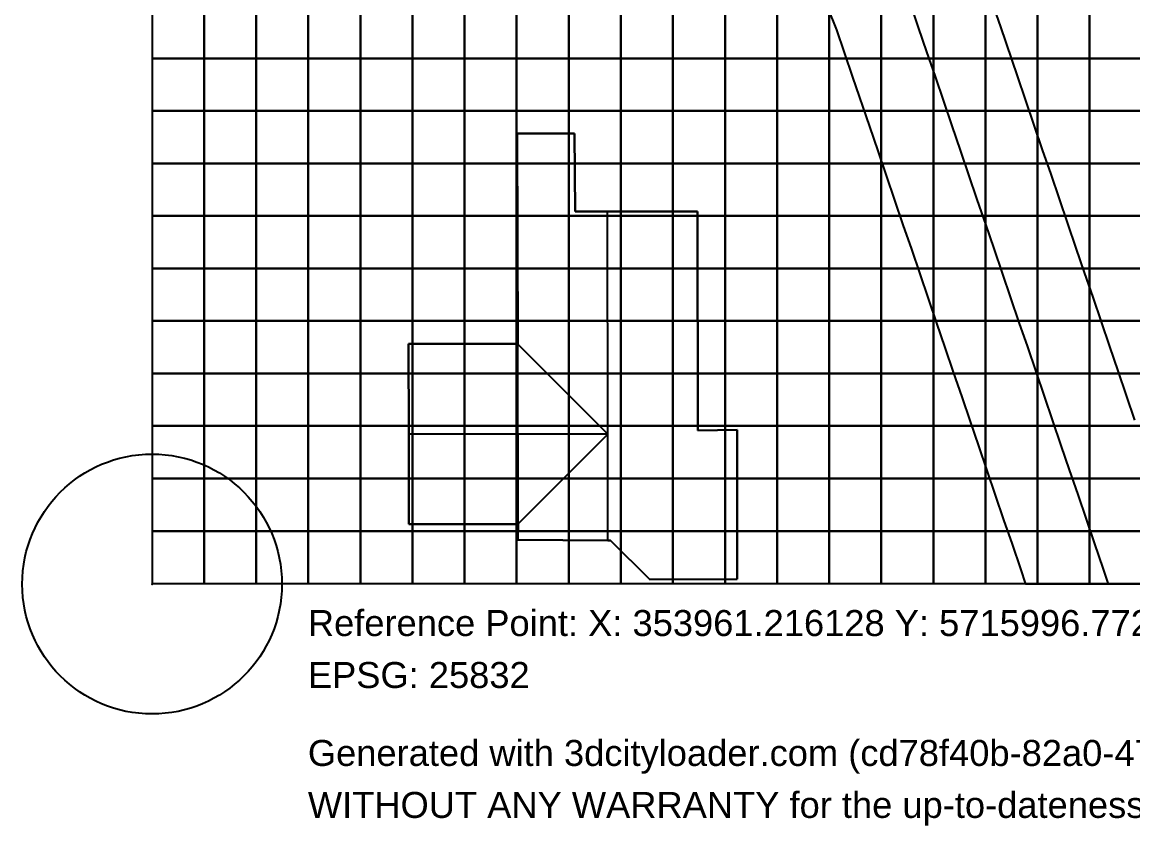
# Model space of a CAD drawing. Header units: metres. Extents: x -5 to 122, y -9 to 115.
# Drawn here: x -5 to 37.77, y -9.3 to 21.62 of the extents above; entities that cross this region are included whole.
import ezdxf

# ---------------------------------------------------------------- set-up
doc = ezdxf.new("R2010")
doc.units = ezdxf.units.M
for name, color, linetype in [('buildings', 7, 'Continuous'), ('osm_streets', 7, 'Continuous'), ('osm_streets_centerlines', 7, 'Continuous'), ('terrain', 7, 'Continuous')]:
    doc.layers.add(name, color=color, linetype=linetype)
doc.styles.get("Standard").update_dxf_attribs({"font": 'arial.ttf'})

msp = doc.modelspace()

# ---------------------------------------------------------------- linework, layer by layer
msp.add_circle((0, 0), 5)
msp.add_point((0, 0))
at = {"layer": 'buildings'}
for points, invisible_edges in [([(14.081, 9.238, 1.705), (14.065, 17.343, 1.705), (16.266, 17.337, 1.705), (14.081, 9.238, 1.705)], 4), ([(14.065, 17.343, 1.705), (14.081, 9.238, 1.705), (14.081, 9.238, 4.594), (14.065, 17.343, 1.705)], 6), ([(14.081, 9.238, 4.594), (14.065, 17.343, 4.592), (14.065, 17.343, 1.705), (14.081, 9.238, 4.594)], 4), ([(16.266, 17.337, 1.705), (14.065, 17.343, 1.705), (14.065, 17.343, 4.592), (16.266, 17.337, 1.705)], 6), ([(14.065, 17.343, 4.592), (16.266, 17.337, 5.586), (16.266, 17.337, 1.705), (14.065, 17.343, 4.592)], 4), ([(16.297, 14.331, 5.598), (16.266, 17.337, 5.586), (14.065, 17.343, 4.592), (16.297, 14.331, 5.598)], 6), ([(16.297, 14.331, 5.598), (14.065, 17.343, 4.592), (14.081, 9.238, 4.594), (16.297, 14.331, 5.598)], 5), ([(14.081, 9.238, 1.705), (16.266, 17.337, 1.705), (16.297, 14.331, 1.705), (14.081, 9.238, 1.705)], 5), ([(16.297, 14.331, 1.705), (16.266, 17.337, 1.705), (16.266, 17.337, 5.586), (16.297, 14.331, 1.705)], 6), ([(16.266, 17.337, 5.586), (16.297, 14.331, 5.598), (16.297, 14.331, 1.705), (16.266, 17.337, 5.586)], 4), ([(14.081, 9.238, 1.705), (16.297, 14.331, 1.705), (21.021, 5.908, 1.705), (14.081, 9.238, 1.705)], 7), ([(14.081, 9.238, 4.594), (17.551, 5.772, 6.159), (16.297, 14.331, 5.598), (14.081, 9.238, 4.594)], 7), ([(16.297, 14.331, 1.705), (17.539, 14.332, 1.705), (21.021, 5.908, 1.705), (16.297, 14.331, 1.705)], 6), ([(17.539, 14.332, 1.705), (16.297, 14.331, 1.705), (16.297, 14.331, 5.598), (17.539, 14.332, 1.705)], 6), ([(16.297, 14.331, 5.598), (17.539, 14.332, 6.159), (17.539, 14.332, 1.705), (16.297, 14.331, 5.598)], 4), ([(17.551, 5.772, 6.159), (17.539, 14.332, 6.159), (16.297, 14.331, 5.598), (17.551, 5.772, 6.159)], 4), ([(17.539, 14.332, 1.705), (21.009, 14.336, 1.705), (21.021, 5.908, 1.705), (17.539, 14.332, 1.705)], 4), ([(21.009, 14.336, 4.592), (17.539, 14.332, 6.159), (17.557, 1.677, 6.159), (21.009, 14.336, 4.592)], 6), ([(21.009, 14.336, 1.705), (17.539, 14.332, 1.705), (17.539, 14.332, 6.159), (21.009, 14.336, 1.705)], 6), ([(17.539, 14.332, 6.159), (21.009, 14.336, 4.592), (21.009, 14.336, 1.705), (17.539, 14.332, 6.159)], 4), ([(21.021, 5.908, 4.592), (21.009, 14.336, 4.592), (17.557, 1.677, 6.159), (21.021, 5.908, 4.592)], 6), ([(21.021, 5.908, 1.705), (21.009, 14.336, 1.705), (21.009, 14.336, 4.592), (21.021, 5.908, 1.705)], 6), ([(21.009, 14.336, 4.592), (21.021, 5.908, 4.592), (21.021, 5.908, 1.705), (21.009, 14.336, 4.592)], 4), ([(14.076, 9.238, 1.705), (9.881, 9.242, 1.705), (9.881, 9.242, 4.592), (14.076, 9.238, 1.705)], 6), ([(9.881, 9.242, 4.592), (14.076, 9.238, 4.592), (14.076, 9.238, 1.705), (9.881, 9.242, 4.592)], 4), ([(9.881, 9.242, 4.592), (9.887, 5.772, 6.159), (17.551, 5.772, 6.159), (9.881, 9.242, 4.592)], 6), ([(17.551, 5.772, 6.159), (14.076, 9.238, 4.592), (9.881, 9.242, 4.592), (17.551, 5.772, 6.159)], 4), ([(9.881, 9.242, 1.705), (9.887, 5.772, 1.705), (9.887, 5.772, 6.159), (9.881, 9.242, 1.705)], 6), ([(9.887, 5.772, 6.159), (9.881, 9.242, 4.592), (9.881, 9.242, 1.705), (9.887, 5.772, 6.159)], 4), ([(9.887, 5.772, 1.705), (9.881, 9.242, 1.705), (14.076, 9.238, 1.705), (9.887, 5.772, 1.705)], 4), ([(14.076, 9.238, 1.705), (14.085, 2.306, 1.705), (9.887, 5.772, 1.705), (14.076, 9.238, 1.705)], 6), ([(14.104, 2.306, 1.705), (14.085, 2.306, 1.705), (14.076, 9.238, 1.705), (14.104, 2.306, 1.705)], 4), ([(14.104, 2.306, 1.705), (14.076, 9.238, 1.705), (14.081, 9.238, 1.705), (14.104, 2.306, 1.705)], 5), ([(14.081, 9.238, 1.705), (14.076, 9.238, 1.705), (14.076, 9.238, 4.592), (14.081, 9.238, 1.705)], 6), ([(14.076, 9.238, 4.592), (14.081, 9.238, 4.594), (14.081, 9.238, 1.705), (14.076, 9.238, 4.592)], 4), ([(14.081, 9.238, 4.594), (14.076, 9.238, 4.592), (17.551, 5.772, 6.159), (14.081, 9.238, 4.594)], 4), ([(14.076, 9.238, 1.705), (14.085, 2.306, 1.705), (14.085, 2.306, 4.592), (14.076, 9.238, 1.705)], 6), ([(14.085, 2.306, 4.592), (14.076, 9.238, 4.592), (14.076, 9.238, 1.705), (14.085, 2.306, 4.592)], 4), ([(14.085, 2.306, 1.705), (14.076, 9.238, 1.705), (14.076, 9.238, 4.592), (14.085, 2.306, 1.705)], 6), ([(14.076, 9.238, 4.592), (14.085, 2.306, 4.592), (14.085, 2.306, 1.705), (14.076, 9.238, 4.592)], 4), ([(17.655, 1.676, 1.705), (14.104, 2.306, 1.705), (14.081, 9.238, 1.705), (17.655, 1.676, 1.705)], 7), ([(21.021, 5.908, 1.705), (17.655, 1.676, 1.705), (14.081, 9.238, 1.705), (21.021, 5.908, 1.705)], 7), ([(9.887, 5.772, 1.705), (9.892, 2.302, 1.705), (9.892, 2.302, 4.592), (9.887, 5.772, 1.705)], 6), ([(9.892, 2.302, 4.592), (9.887, 5.772, 6.159), (9.887, 5.772, 1.705), (9.892, 2.302, 4.592)], 4), ([(17.551, 5.772, 6.159), (9.887, 5.772, 6.159), (9.892, 2.302, 4.592), (17.551, 5.772, 6.159)], 6), ([(14.085, 2.306, 1.705), (9.892, 2.302, 1.705), (9.887, 5.772, 1.705), (14.085, 2.306, 1.705)], 6), ([(9.892, 2.302, 4.592), (14.085, 2.306, 4.592), (17.551, 5.772, 6.159), (9.892, 2.302, 4.592)], 4), ([(17.551, 5.772, 6.159), (14.085, 2.306, 4.592), (14.104, 2.306, 4.6), (17.551, 5.772, 6.159)], 5), ([(17.557, 1.677, 6.159), (17.551, 5.772, 6.159), (14.104, 2.306, 4.6), (17.557, 1.677, 6.159)], 6), ([(21.021, 5.908, 4.592), (17.557, 1.677, 6.159), (17.655, 1.676, 6.115), (21.021, 5.908, 4.592)], 5), ([(21.021, 5.908, 1.705), (22.534, 0.191, 1.705), (17.655, 1.676, 1.705), (21.021, 5.908, 1.705)], 7), ([(17.655, 1.676, 6.115), (22.534, 0.191, 3.912), (21.021, 5.908, 4.592), (17.655, 1.676, 6.115)], 7), ([(21.021, 5.908, 1.705), (22.528, 5.94, 1.705), (22.534, 0.191, 1.705), (21.021, 5.908, 1.705)], 4), ([(22.534, 0.191, 3.912), (22.528, 5.94, 3.911), (21.021, 5.908, 4.592), (22.534, 0.191, 3.912)], 4), ([(22.528, 5.94, 1.705), (21.021, 5.908, 1.705), (21.021, 5.908, 4.592), (22.528, 5.94, 1.705)], 6), ([(21.021, 5.908, 4.592), (22.528, 5.94, 3.911), (22.528, 5.94, 1.705), (21.021, 5.908, 4.592)], 4), ([(22.534, 0.191, 1.705), (22.528, 5.94, 1.705), (22.528, 5.94, 3.911), (22.534, 0.191, 1.705)], 6), ([(22.528, 5.94, 3.911), (22.534, 0.191, 3.912), (22.534, 0.191, 1.705), (22.528, 5.94, 3.911)], 4), ([(9.892, 2.302, 1.705), (14.085, 2.306, 1.705), (14.085, 2.306, 4.592), (9.892, 2.302, 1.705)], 6), ([(14.085, 2.306, 4.592), (9.892, 2.302, 4.592), (9.892, 2.302, 1.705), (14.085, 2.306, 4.592)], 4), ([(14.085, 2.306, 1.705), (14.104, 2.306, 1.705), (14.104, 2.306, 4.6), (14.085, 2.306, 1.705)], 6), ([(14.104, 2.306, 4.6), (14.085, 2.306, 4.592), (14.085, 2.306, 1.705), (14.104, 2.306, 4.6)], 4), ([(17.557, 1.677, 1.705), (14.086, 1.696, 1.705), (14.104, 2.306, 1.705), (17.557, 1.677, 1.705)], 4), ([(14.104, 2.306, 4.6), (14.086, 1.696, 4.592), (17.557, 1.677, 6.159), (14.104, 2.306, 4.6)], 4), ([(14.104, 2.306, 1.705), (14.086, 1.696, 1.705), (14.086, 1.696, 4.592), (14.104, 2.306, 1.705)], 6), ([(14.086, 1.696, 4.592), (14.104, 2.306, 4.6), (14.104, 2.306, 1.705), (14.086, 1.696, 4.592)], 4), ([(17.655, 1.676, 1.705), (17.557, 1.677, 1.705), (14.104, 2.306, 1.705), (17.655, 1.676, 1.705)], 6), ([(14.086, 1.696, 1.705), (17.557, 1.677, 1.705), (17.557, 1.677, 6.159), (14.086, 1.696, 1.705)], 6), ([(17.557, 1.677, 6.159), (14.086, 1.696, 4.592), (14.086, 1.696, 1.705), (17.557, 1.677, 6.159)], 4), ([(17.557, 1.677, 1.705), (17.655, 1.676, 1.705), (17.655, 1.676, 6.115), (17.557, 1.677, 1.705)], 6), ([(17.655, 1.676, 6.115), (17.557, 1.677, 6.159), (17.557, 1.677, 1.705), (17.655, 1.676, 6.115)], 4), ([(22.534, 0.191, 1.705), (19.17, 0.179, 1.705), (17.655, 1.676, 1.705), (22.534, 0.191, 1.705)], 6), ([(17.655, 1.676, 6.115), (19.17, 0.179, 5.432), (22.534, 0.191, 3.912), (17.655, 1.676, 6.115)], 4), ([(17.655, 1.676, 1.705), (19.17, 0.179, 1.705), (19.17, 0.179, 5.432), (17.655, 1.676, 1.705)], 6), ([(19.17, 0.179, 5.432), (17.655, 1.676, 6.115), (17.655, 1.676, 1.705), (19.17, 0.179, 5.432)], 4), ([(19.17, 0.179, 1.705), (22.534, 0.191, 1.705), (22.534, 0.191, 3.912), (19.17, 0.179, 1.705)], 6), ([(22.534, 0.191, 3.912), (19.17, 0.179, 5.432), (19.17, 0.179, 1.705), (22.534, 0.191, 3.912)], 4)]:
    msp.add_3dface(points, dxfattribs=dict(at, invisible_edges=invisible_edges))
for points in [[(14.076, 9.238, 4.592), (14.085, 2.306, 4.592), (17.551, 5.772, 6.159), (14.076, 9.238, 4.592)], [(17.551, 5.772, 6.159), (14.085, 2.306, 4.592), (14.076, 9.238, 4.592), (17.551, 5.772, 6.159)]]:
    msp.add_3dface(points, dxfattribs=at)
at = {"layer": 'osm_streets'}
for points in [[(39.991, 0, 1.51), (33.651, 0, 1.64), (33.451, 0.585, 1.64), (33.128, 1.531, 1.665), (32.805, 2.477, 1.665), (32.482, 3.423, 1.645), (32.159, 4.369, 1.645), (31.836, 5.315, 1.688), (31.513, 6.261, 1.688), (31.189, 7.207, 1.715), (30.866, 8.153, 1.705), (30.543, 9.099, 1.705), (30.22, 10.045, 1.707), (29.897, 10.991, 1.707), (29.574, 11.937, 1.745), (29.251, 12.883, 1.745), (28.927, 13.829, 1.735), (28.604, 14.775, 1.735), (27.958, 16.667, 1.765), (27.635, 17.613, 1.795), (26.989, 19.505, 1.745), (26.666, 20.451, 1.745), (26.368, 21.322, 1.832), (25.672, 23.055, 1.832)], [(32.343, 22.391, 1.853), (32.667, 21.444, 1.853), (33.313, 19.552, 1.765), (33.636, 18.606, 1.717), (34.282, 16.714, 1.7), (34.605, 15.768, 1.7), (34.929, 14.822, 1.68), (35.252, 13.876, 1.653), (35.575, 12.93, 1.647), (35.898, 11.984, 1.647), (36.221, 11.038, 1.627), (36.544, 10.092, 1.627), (36.867, 9.146, 1.627), (37.19, 8.2, 1.525), (37.514, 7.254, 1.525), (37.837, 6.308, 1.58)]]:
    msp.add_polyline3d(points, dxfattribs=at)
at = {"layer": 'osm_streets_centerlines'}
msp.add_polyline3d([(29.181, 22.367, 1.808), (29.505, 21.421, 1.808), (29.828, 20.475, 1.808), (30.151, 19.529, 1.808), (30.474, 18.583, 1.795), (30.797, 17.637, 1.795), (31.12, 16.691, 1.73), (31.443, 15.745, 1.73), (31.766, 14.799, 1.73), (32.09, 13.853, 1.73), (32.413, 12.907, 1.728), (32.736, 11.961, 1.728), (33.059, 11.015, 1.723), (33.382, 10.069, 1.66), (33.705, 9.123, 1.66), (34.028, 8.177, 1.675), (34.351, 7.23, 1.675), (34.675, 6.284, 1.665), (34.998, 5.338, 1.665), (35.321, 4.392, 1.6), (35.644, 3.446, 1.6), (35.967, 2.5, 1.612), (36.29, 1.554, 1.612), (36.613, 0.608, 1.615), (36.821, 0, 1.615)], dxfattribs=at)
at = {"layer": 'terrain'}
for points in [[(2.006, 20.228, 2.798), (2.006, 22.248, 2.42), (0, 22.248, 2.372), (0, 20.228, 2.293)], [(4.011, 20.228, 3.457), (4.011, 22.248, 2.862), (2.006, 22.248, 2.42), (2.006, 20.228, 2.798)], [(6.017, 20.228, 4.073), (6.017, 22.248, 3.202), (4.011, 22.248, 2.862), (4.011, 20.228, 3.457)], [(8.023, 20.228, 3.442), (8.023, 22.248, 3.745), (6.017, 22.248, 3.202), (6.017, 20.228, 4.073)], [(10.029, 20.228, 1.933), (10.029, 22.248, 3.815), (8.023, 22.248, 3.745), (8.023, 20.228, 3.442)], [(12.034, 20.228, 1.798), (12.034, 22.248, 2.9), (10.029, 22.248, 3.815), (10.029, 20.228, 1.933)], [(14.04, 20.228, 1.763), (14.04, 22.248, 1.848), (12.034, 22.248, 2.9), (12.034, 20.228, 1.798)], [(16.046, 20.228, 1.755), (16.046, 22.248, 1.785), (14.04, 22.248, 1.848), (14.04, 20.228, 1.763)], [(18.052, 20.228, 1.77), (18.052, 22.248, 1.772), (16.046, 22.248, 1.785), (16.046, 20.228, 1.755)], [(20.057, 20.228, 1.79), (20.057, 22.248, 1.772), (18.052, 22.248, 1.772), (18.052, 20.228, 1.77)], [(22.063, 20.228, 1.768), (22.063, 22.248, 1.745), (20.057, 22.248, 1.772), (20.057, 20.228, 1.79)], [(24.069, 20.228, 1.735), (24.069, 22.248, 1.825), (22.063, 22.248, 1.745), (22.063, 20.228, 1.768)], [(26.075, 20.228, 1.745), (26.075, 22.248, 1.832), (24.069, 22.248, 1.825), (24.069, 20.228, 1.735)], [(28.08, 20.228, 1.827), (28.08, 22.248, 1.853), (26.075, 22.248, 1.832), (26.075, 20.228, 1.745)], [(30.086, 20.228, 1.808), (30.086, 22.248, 1.808), (28.08, 22.248, 1.853), (28.08, 20.228, 1.827)], [(32.092, 20.228, 1.757), (32.092, 22.248, 1.853), (30.086, 22.248, 1.808), (30.086, 20.228, 1.808)], [(34.097, 20.228, 1.765), (34.097, 22.248, 1.868), (32.092, 22.248, 1.853), (32.092, 20.228, 1.757)], [(36.103, 20.228, 1.815), (36.103, 22.248, 1.798), (34.097, 22.248, 1.868), (34.097, 20.228, 1.765)], [(38.109, 20.228, 2.085), (38.109, 22.248, 1.825), (36.103, 22.248, 1.798), (36.103, 20.228, 1.815)], [(2.006, 18.207, 1.9), (2.006, 20.228, 2.798), (0, 20.228, 2.293), (0, 18.207, 2.143)], [(4.011, 18.207, 2.62), (4.011, 20.228, 3.457), (2.006, 20.228, 2.798), (2.006, 18.207, 1.9)], [(6.017, 18.207, 3.612), (6.017, 20.228, 4.073), (4.011, 20.228, 3.457), (4.011, 18.207, 2.62)], [(8.023, 18.207, 2.717), (8.023, 20.228, 3.442), (6.017, 20.228, 4.073), (6.017, 18.207, 3.612)], [(10.029, 18.207, 1.815), (10.029, 20.228, 1.933), (8.023, 20.228, 3.442), (8.023, 18.207, 2.717)], [(12.034, 18.207, 1.8), (12.034, 20.228, 1.798), (10.029, 20.228, 1.933), (10.029, 18.207, 1.815)], [(14.04, 18.207, 1.79), (14.04, 20.228, 1.763), (12.034, 20.228, 1.798), (12.034, 18.207, 1.8)], [(16.046, 18.207, 1.78), (16.046, 20.228, 1.755), (14.04, 20.228, 1.763), (14.04, 18.207, 1.79)], [(18.052, 18.207, 1.77), (18.052, 20.228, 1.77), (16.046, 20.228, 1.755), (16.046, 18.207, 1.78)], [(20.057, 18.207, 1.777), (20.057, 20.228, 1.79), (18.052, 20.228, 1.77), (18.052, 18.207, 1.77)], [(22.063, 18.207, 1.767), (22.063, 20.228, 1.768), (20.057, 20.228, 1.79), (20.057, 18.207, 1.777)], [(24.069, 18.207, 1.74), (24.069, 20.228, 1.735), (22.063, 20.228, 1.768), (22.063, 18.207, 1.767)], [(26.075, 18.207, 1.702), (26.075, 20.228, 1.745), (24.069, 20.228, 1.735), (24.069, 18.207, 1.74)], [(28.08, 18.207, 1.795), (28.08, 20.228, 1.827), (26.075, 20.228, 1.745), (26.075, 18.207, 1.702)], [(30.086, 18.207, 1.795), (30.086, 20.228, 1.808), (28.08, 20.228, 1.827), (28.08, 18.207, 1.795)], [(32.092, 18.207, 1.728), (32.092, 20.228, 1.757), (30.086, 20.228, 1.808), (30.086, 18.207, 1.795)], [(34.097, 18.207, 1.717), (34.097, 20.228, 1.765), (32.092, 20.228, 1.757), (32.092, 18.207, 1.728)], [(36.103, 18.207, 1.735), (36.103, 20.228, 1.815), (34.097, 20.228, 1.765), (34.097, 18.207, 1.717)], [(38.109, 18.207, 2.067), (38.109, 20.228, 2.085), (36.103, 20.228, 1.815), (36.103, 18.207, 1.735)], [(2.006, 16.186, 1.808), (2.006, 18.207, 1.9), (0, 18.207, 2.143), (0, 16.186, 2.04)], [(4.011, 16.186, 1.777), (4.011, 18.207, 2.62), (2.006, 18.207, 1.9), (2.006, 16.186, 1.808)], [(6.017, 16.186, 1.923), (6.017, 18.207, 3.612), (4.011, 18.207, 2.62), (4.011, 16.186, 1.777)], [(8.023, 16.186, 1.85), (8.023, 18.207, 2.717), (6.017, 18.207, 3.612), (6.017, 16.186, 1.923)], [(10.029, 16.186, 1.823), (10.029, 18.207, 1.815), (8.023, 18.207, 2.717), (8.023, 16.186, 1.85)], [(12.034, 16.186, 1.8), (12.034, 18.207, 1.8), (10.029, 18.207, 1.815), (10.029, 16.186, 1.823)], [(14.04, 16.186, 1.79), (14.04, 18.207, 1.79), (12.034, 18.207, 1.8), (12.034, 16.186, 1.8)], [(16.046, 16.186, 1.787), (16.046, 18.207, 1.78), (14.04, 18.207, 1.79), (14.04, 16.186, 1.79)], [(18.052, 16.186, 1.785), (18.052, 18.207, 1.77), (16.046, 18.207, 1.78), (16.046, 16.186, 1.787)], [(20.057, 16.186, 1.775), (20.057, 18.207, 1.777), (18.052, 18.207, 1.77), (18.052, 16.186, 1.785)], [(22.063, 16.186, 1.757), (22.063, 18.207, 1.767), (20.057, 18.207, 1.777), (20.057, 16.186, 1.775)], [(24.069, 16.186, 1.737), (24.069, 18.207, 1.74), (22.063, 18.207, 1.767), (22.063, 16.186, 1.757)], [(26.075, 16.186, 1.705), (26.075, 18.207, 1.702), (24.069, 18.207, 1.74), (24.069, 16.186, 1.737)], [(28.08, 16.186, 1.765), (28.08, 18.207, 1.795), (26.075, 18.207, 1.702), (26.075, 16.186, 1.705)], [(30.086, 16.186, 1.785), (30.086, 18.207, 1.795), (28.08, 18.207, 1.795), (28.08, 16.186, 1.765)], [(32.092, 16.186, 1.73), (32.092, 18.207, 1.728), (30.086, 18.207, 1.795), (30.086, 16.186, 1.785)], [(34.097, 16.186, 1.7), (34.097, 18.207, 1.717), (32.092, 18.207, 1.728), (32.092, 16.186, 1.73)], [(36.103, 16.186, 1.692), (36.103, 18.207, 1.735), (34.097, 18.207, 1.717), (34.097, 16.186, 1.7)], [(38.109, 16.186, 1.81), (38.109, 18.207, 2.067), (36.103, 18.207, 1.735), (36.103, 16.186, 1.692)], [(2.006, 14.166, 1.938), (2.006, 16.186, 1.808), (0, 16.186, 2.04), (0, 14.166, 2.033)], [(4.011, 14.166, 1.895), (4.011, 16.186, 1.777), (2.006, 16.186, 1.808), (2.006, 14.166, 1.938)], [(6.017, 14.166, 1.845), (6.017, 16.186, 1.923), (4.011, 16.186, 1.777), (4.011, 14.166, 1.895)], [(8.023, 14.166, 1.832), (8.023, 16.186, 1.85), (6.017, 16.186, 1.923), (6.017, 14.166, 1.845)], [(10.029, 14.166, 1.805), (10.029, 16.186, 1.823), (8.023, 16.186, 1.85), (8.023, 14.166, 1.832)], [(12.034, 14.166, 1.825), (12.034, 16.186, 1.8), (10.029, 16.186, 1.823), (10.029, 14.166, 1.805)], [(14.04, 14.166, 1.815), (14.04, 16.186, 1.79), (12.034, 16.186, 1.8), (12.034, 14.166, 1.825)], [(16.046, 14.166, 1.802), (16.046, 16.186, 1.787), (14.04, 16.186, 1.79), (14.04, 14.166, 1.815)], [(18.052, 14.166, 1.79), (18.052, 16.186, 1.785), (16.046, 16.186, 1.787), (16.046, 14.166, 1.802)], [(20.057, 14.166, 1.793), (20.057, 16.186, 1.775), (18.052, 16.186, 1.785), (18.052, 14.166, 1.79)], [(22.063, 14.166, 1.757), (22.063, 16.186, 1.757), (20.057, 16.186, 1.775), (20.057, 14.166, 1.793)], [(24.069, 14.166, 1.743), (24.069, 16.186, 1.737), (22.063, 16.186, 1.757), (22.063, 14.166, 1.757)], [(26.075, 14.166, 1.707), (26.075, 16.186, 1.705), (24.069, 16.186, 1.737), (24.069, 14.166, 1.743)], [(28.08, 14.166, 1.735), (28.08, 16.186, 1.765), (26.075, 16.186, 1.705), (26.075, 14.166, 1.707)], [(30.086, 14.166, 1.783), (30.086, 16.186, 1.785), (28.08, 16.186, 1.765), (28.08, 14.166, 1.735)], [(32.092, 14.166, 1.73), (32.092, 16.186, 1.73), (30.086, 16.186, 1.785), (30.086, 14.166, 1.783)], [(34.097, 14.166, 1.68), (34.097, 16.186, 1.7), (32.092, 16.186, 1.73), (32.092, 14.166, 1.73)], [(36.103, 14.166, 1.653), (36.103, 16.186, 1.692), (34.097, 16.186, 1.7), (34.097, 14.166, 1.68)], [(38.109, 14.166, 1.69), (38.109, 16.186, 1.81), (36.103, 16.186, 1.692), (36.103, 14.166, 1.653)], [(2.006, 12.145, 1.918), (2.006, 14.166, 1.938), (0, 14.166, 2.033), (0, 12.145, 2.02)], [(4.011, 12.145, 1.845), (4.011, 14.166, 1.895), (2.006, 14.166, 1.938), (2.006, 12.145, 1.918)], [(6.017, 12.145, 1.8), (6.017, 14.166, 1.845), (4.011, 14.166, 1.895), (4.011, 12.145, 1.845)], [(8.023, 12.145, 1.775), (8.023, 14.166, 1.832), (6.017, 14.166, 1.845), (6.017, 12.145, 1.8)], [(10.029, 12.145, 1.79), (10.029, 14.166, 1.805), (8.023, 14.166, 1.832), (8.023, 12.145, 1.775)], [(12.034, 12.145, 1.82), (12.034, 14.166, 1.825), (10.029, 14.166, 1.805), (10.029, 12.145, 1.79)], [(14.04, 12.145, 1.81), (14.04, 14.166, 1.815), (12.034, 14.166, 1.825), (12.034, 12.145, 1.82)], [(16.046, 12.145, 1.812), (16.046, 14.166, 1.802), (14.04, 14.166, 1.815), (14.04, 12.145, 1.81)], [(18.052, 12.145, 1.81), (18.052, 14.166, 1.79), (16.046, 14.166, 1.802), (16.046, 12.145, 1.812)], [(20.057, 12.145, 1.795), (20.057, 14.166, 1.793), (18.052, 14.166, 1.79), (18.052, 12.145, 1.81)], [(22.063, 12.145, 1.75), (22.063, 14.166, 1.757), (20.057, 14.166, 1.793), (20.057, 12.145, 1.795)], [(24.069, 12.145, 1.74), (24.069, 14.166, 1.743), (22.063, 14.166, 1.757), (22.063, 12.145, 1.75)], [(26.075, 12.145, 1.705), (26.075, 14.166, 1.707), (24.069, 14.166, 1.743), (24.069, 12.145, 1.74)], [(28.08, 12.145, 1.683), (28.08, 14.166, 1.735), (26.075, 14.166, 1.707), (26.075, 12.145, 1.705)], [(30.086, 12.145, 1.745), (30.086, 14.166, 1.783), (28.08, 14.166, 1.735), (28.08, 12.145, 1.683)], [(32.092, 12.145, 1.728), (32.092, 14.166, 1.73), (30.086, 14.166, 1.783), (30.086, 12.145, 1.745)], [(34.097, 12.145, 1.668), (34.097, 14.166, 1.68), (32.092, 14.166, 1.73), (32.092, 12.145, 1.728)], [(36.103, 12.145, 1.647), (36.103, 14.166, 1.653), (34.097, 14.166, 1.68), (34.097, 12.145, 1.668)], [(38.109, 12.145, 1.635), (38.109, 14.166, 1.69), (36.103, 14.166, 1.653), (36.103, 12.145, 1.647)], [(2.006, 10.124, 1.85), (2.006, 12.145, 1.918), (0, 12.145, 2.02), (0, 10.124, 1.94)], [(4.011, 10.124, 1.8), (4.011, 12.145, 1.845), (2.006, 12.145, 1.918), (2.006, 10.124, 1.85)], [(6.017, 10.124, 1.753), (6.017, 12.145, 1.8), (4.011, 12.145, 1.845), (4.011, 10.124, 1.8)], [(8.023, 10.124, 1.74), (8.023, 12.145, 1.775), (6.017, 12.145, 1.8), (6.017, 10.124, 1.753)], [(10.029, 10.124, 1.785), (10.029, 12.145, 1.79), (8.023, 12.145, 1.775), (8.023, 10.124, 1.74)], [(12.034, 10.124, 1.81), (12.034, 12.145, 1.82), (10.029, 12.145, 1.79), (10.029, 10.124, 1.785)], [(14.04, 10.124, 1.8), (14.04, 12.145, 1.81), (12.034, 12.145, 1.82), (12.034, 10.124, 1.81)], [(16.046, 10.124, 1.79), (16.046, 12.145, 1.812), (14.04, 12.145, 1.81), (14.04, 10.124, 1.8)], [(18.052, 10.124, 1.79), (18.052, 12.145, 1.81), (16.046, 12.145, 1.812), (16.046, 10.124, 1.79)], [(20.057, 10.124, 1.787), (20.057, 12.145, 1.795), (18.052, 12.145, 1.81), (18.052, 10.124, 1.79)], [(22.063, 10.124, 1.76), (22.063, 12.145, 1.75), (20.057, 12.145, 1.795), (20.057, 10.124, 1.787)], [(24.069, 10.124, 1.728), (24.069, 12.145, 1.74), (22.063, 12.145, 1.75), (22.063, 10.124, 1.76)], [(26.075, 10.124, 1.528), (26.075, 12.145, 1.705), (24.069, 12.145, 1.74), (24.069, 10.124, 1.728)], [(28.08, 10.124, 1.248), (28.08, 12.145, 1.683), (26.075, 12.145, 1.705), (26.075, 10.124, 1.528)], [(30.086, 10.124, 1.707), (30.086, 12.145, 1.745), (28.08, 12.145, 1.683), (28.08, 10.124, 1.248)], [(32.092, 10.124, 1.723), (32.092, 12.145, 1.728), (30.086, 12.145, 1.745), (30.086, 10.124, 1.707)], [(34.097, 10.124, 1.66), (34.097, 12.145, 1.668), (32.092, 12.145, 1.728), (32.092, 10.124, 1.723)], [(36.103, 10.124, 1.627), (36.103, 12.145, 1.647), (34.097, 12.145, 1.668), (34.097, 10.124, 1.66)], [(38.109, 10.124, 1.45), (38.109, 12.145, 1.635), (36.103, 12.145, 1.647), (36.103, 10.124, 1.627)], [(2.006, 8.103, 1.817), (2.006, 10.124, 1.85), (0, 10.124, 1.94), (0, 8.103, 1.863)], [(4.011, 8.103, 1.82), (4.011, 10.124, 1.8), (2.006, 10.124, 1.85), (2.006, 8.103, 1.817)], [(6.017, 8.103, 1.745), (6.017, 10.124, 1.753), (4.011, 10.124, 1.8), (4.011, 8.103, 1.82)], [(8.023, 8.103, 1.743), (8.023, 10.124, 1.74), (6.017, 10.124, 1.753), (6.017, 8.103, 1.745)], [(10.029, 8.103, 1.78), (10.029, 10.124, 1.785), (8.023, 10.124, 1.74), (8.023, 8.103, 1.743)], [(12.034, 8.103, 1.8), (12.034, 10.124, 1.81), (10.029, 10.124, 1.785), (10.029, 8.103, 1.78)], [(14.04, 8.103, 1.79), (14.04, 10.124, 1.8), (12.034, 10.124, 1.81), (12.034, 8.103, 1.8)], [(16.046, 8.103, 1.785), (16.046, 10.124, 1.79), (14.04, 10.124, 1.8), (14.04, 8.103, 1.79)], [(18.052, 8.103, 1.808), (18.052, 10.124, 1.79), (16.046, 10.124, 1.79), (16.046, 8.103, 1.785)], [(20.057, 8.103, 1.827), (20.057, 10.124, 1.787), (18.052, 10.124, 1.79), (18.052, 8.103, 1.808)], [(22.063, 8.103, 1.76), (22.063, 10.124, 1.76), (20.057, 10.124, 1.787), (20.057, 8.103, 1.827)], [(24.069, 8.103, 1.757), (24.069, 10.124, 1.728), (22.063, 10.124, 1.76), (22.063, 8.103, 1.76)], [(26.075, 8.103, 1.642), (26.075, 10.124, 1.528), (24.069, 10.124, 1.728), (24.069, 8.103, 1.757)], [(28.08, 8.103, 1.42), (28.08, 10.124, 1.248), (26.075, 10.124, 1.528), (26.075, 8.103, 1.642)], [(30.086, 8.103, 1.705), (30.086, 10.124, 1.707), (28.08, 10.124, 1.248), (28.08, 8.103, 1.42)], [(32.092, 8.103, 1.715), (32.092, 10.124, 1.723), (30.086, 10.124, 1.707), (30.086, 8.103, 1.705)], [(34.097, 8.103, 1.675), (34.097, 10.124, 1.66), (32.092, 10.124, 1.723), (32.092, 8.103, 1.715)], [(36.103, 8.103, 1.62), (36.103, 10.124, 1.627), (34.097, 10.124, 1.66), (34.097, 8.103, 1.675)], [(38.109, 8.103, 1.525), (38.109, 10.124, 1.45), (36.103, 10.124, 1.627), (36.103, 8.103, 1.62)], [(2.006, 6.083, 1.845), (2.006, 8.103, 1.817), (0, 8.103, 1.863), (0, 6.083, 1.812)], [(4.011, 6.083, 1.76), (4.011, 8.103, 1.82), (2.006, 8.103, 1.817), (2.006, 6.083, 1.845)], [(6.017, 6.083, 1.755), (6.017, 8.103, 1.745), (4.011, 8.103, 1.82), (4.011, 6.083, 1.76)], [(8.023, 6.083, 1.787), (8.023, 8.103, 1.743), (6.017, 8.103, 1.745), (6.017, 6.083, 1.755)], [(10.029, 6.083, 1.777), (10.029, 8.103, 1.78), (8.023, 8.103, 1.743), (8.023, 6.083, 1.787)], [(12.034, 6.083, 1.79), (12.034, 8.103, 1.8), (10.029, 8.103, 1.78), (10.029, 6.083, 1.777)], [(14.04, 6.083, 1.795), (14.04, 8.103, 1.79), (12.034, 8.103, 1.8), (12.034, 6.083, 1.79)], [(16.046, 6.083, 1.84), (16.046, 8.103, 1.785), (14.04, 8.103, 1.79), (14.04, 6.083, 1.795)], [(18.052, 6.083, 1.882), (18.052, 8.103, 1.808), (16.046, 8.103, 1.785), (16.046, 6.083, 1.84)], [(20.057, 6.083, 1.88), (20.057, 8.103, 1.827), (18.052, 8.103, 1.808), (18.052, 6.083, 1.882)], [(22.063, 6.083, 1.785), (22.063, 8.103, 1.76), (20.057, 8.103, 1.827), (20.057, 6.083, 1.88)], [(24.069, 6.083, 1.747), (24.069, 8.103, 1.757), (22.063, 8.103, 1.76), (22.063, 6.083, 1.785)], [(26.075, 6.083, 1.65), (26.075, 8.103, 1.642), (24.069, 8.103, 1.757), (24.069, 6.083, 1.747)], [(28.08, 6.083, 1.345), (28.08, 8.103, 1.42), (26.075, 8.103, 1.642), (26.075, 6.083, 1.65)], [(30.086, 6.083, 1.645), (30.086, 8.103, 1.705), (28.08, 8.103, 1.42), (28.08, 6.083, 1.345)], [(32.092, 6.083, 1.688), (32.092, 8.103, 1.715), (30.086, 8.103, 1.705), (30.086, 6.083, 1.645)], [(34.097, 6.083, 1.665), (34.097, 8.103, 1.675), (32.092, 8.103, 1.715), (32.092, 6.083, 1.688)], [(36.103, 6.083, 1.595), (36.103, 8.103, 1.62), (34.097, 8.103, 1.675), (34.097, 6.083, 1.665)], [(38.109, 6.083, 1.58), (38.109, 8.103, 1.525), (36.103, 8.103, 1.62), (36.103, 6.083, 1.595)], [(2.006, 4.062, 1.86), (2.006, 6.083, 1.845), (0, 6.083, 1.812), (0, 4.062, 1.795)], [(4.011, 4.062, 1.753), (4.011, 6.083, 1.76), (2.006, 6.083, 1.845), (2.006, 4.062, 1.86)], [(6.017, 4.062, 1.733), (6.017, 6.083, 1.755), (4.011, 6.083, 1.76), (4.011, 4.062, 1.753)], [(8.023, 4.062, 1.808), (8.023, 6.083, 1.787), (6.017, 6.083, 1.755), (6.017, 4.062, 1.733)], [(10.029, 4.062, 1.802), (10.029, 6.083, 1.777), (8.023, 6.083, 1.787), (8.023, 4.062, 1.808)], [(12.034, 4.062, 1.823), (12.034, 6.083, 1.79), (10.029, 6.083, 1.777), (10.029, 4.062, 1.802)], [(14.04, 4.062, 1.872), (14.04, 6.083, 1.795), (12.034, 6.083, 1.79), (12.034, 4.062, 1.823)], [(16.046, 4.062, 1.92), (16.046, 6.083, 1.84), (14.04, 6.083, 1.795), (14.04, 4.062, 1.872)], [(18.052, 4.062, 1.952), (18.052, 6.083, 1.882), (16.046, 6.083, 1.84), (16.046, 4.062, 1.92)], [(20.057, 4.062, 1.927), (20.057, 6.083, 1.88), (18.052, 6.083, 1.882), (18.052, 4.062, 1.952)], [(22.063, 4.062, 1.76), (22.063, 6.083, 1.785), (20.057, 6.083, 1.88), (20.057, 4.062, 1.927)], [(24.069, 4.062, 1.707), (24.069, 6.083, 1.747), (22.063, 6.083, 1.785), (22.063, 4.062, 1.76)], [(26.075, 4.062, 1.61), (26.075, 6.083, 1.65), (24.069, 6.083, 1.747), (24.069, 4.062, 1.707)], [(28.08, 4.062, 1.495), (28.08, 6.083, 1.345), (26.075, 6.083, 1.65), (26.075, 4.062, 1.61)], [(30.086, 4.062, 1.435), (30.086, 6.083, 1.645), (28.08, 6.083, 1.345), (28.08, 4.062, 1.495)], [(32.092, 4.062, 1.645), (32.092, 6.083, 1.688), (30.086, 6.083, 1.645), (30.086, 4.062, 1.435)], [(34.097, 4.062, 1.668), (34.097, 6.083, 1.665), (32.092, 6.083, 1.688), (32.092, 4.062, 1.645)], [(36.103, 4.062, 1.6), (36.103, 6.083, 1.595), (34.097, 6.083, 1.665), (34.097, 4.062, 1.668)], [(38.109, 4.062, 1.545), (38.109, 6.083, 1.58), (36.103, 6.083, 1.595), (36.103, 4.062, 1.6)], [(2.006, 2.041, 1.905), (2.006, 4.062, 1.86), (0, 4.062, 1.795), (0, 2.041, 1.877)], [(4.011, 2.041, 1.81), (4.011, 4.062, 1.753), (2.006, 4.062, 1.86), (2.006, 2.041, 1.905)], [(6.017, 2.041, 1.75), (6.017, 4.062, 1.733), (4.011, 4.062, 1.753), (4.011, 2.041, 1.81)], [(8.023, 2.041, 1.777), (8.023, 4.062, 1.808), (6.017, 4.062, 1.733), (6.017, 2.041, 1.75)], [(10.029, 2.041, 1.827), (10.029, 4.062, 1.802), (8.023, 4.062, 1.808), (8.023, 2.041, 1.777)], [(12.034, 2.041, 1.915), (12.034, 4.062, 1.823), (10.029, 4.062, 1.802), (10.029, 2.041, 1.827)], [(14.04, 2.041, 1.983), (14.04, 4.062, 1.872), (12.034, 4.062, 1.823), (12.034, 2.041, 1.915)], [(16.046, 2.041, 1.985), (16.046, 4.062, 1.92), (14.04, 4.062, 1.872), (14.04, 2.041, 1.983)], [(18.052, 2.041, 2.1), (18.052, 4.062, 1.952), (16.046, 4.062, 1.92), (16.046, 2.041, 1.985)], [(20.057, 2.041, 1.942), (20.057, 4.062, 1.927), (18.052, 4.062, 1.952), (18.052, 2.041, 2.1)], [(22.063, 2.041, 1.722), (22.063, 4.062, 1.76), (20.057, 4.062, 1.927), (20.057, 2.041, 1.942)], [(24.069, 2.041, 1.668), (24.069, 4.062, 1.707), (22.063, 4.062, 1.76), (22.063, 2.041, 1.722)], [(26.075, 2.041, 1.615), (26.075, 4.062, 1.61), (24.069, 4.062, 1.707), (24.069, 2.041, 1.668)], [(28.08, 2.041, 1.507), (28.08, 4.062, 1.495), (26.075, 4.062, 1.61), (26.075, 2.041, 1.615)], [(30.086, 2.041, 1.345), (30.086, 4.062, 1.435), (28.08, 4.062, 1.495), (28.08, 2.041, 1.507)], [(32.092, 2.041, 1.665), (32.092, 4.062, 1.645), (30.086, 4.062, 1.435), (30.086, 2.041, 1.345)], [(34.097, 2.041, 1.665), (34.097, 4.062, 1.668), (32.092, 4.062, 1.645), (32.092, 2.041, 1.665)], [(36.103, 2.041, 1.612), (36.103, 4.062, 1.6), (34.097, 4.062, 1.668), (34.097, 2.041, 1.665)], [(38.109, 2.041, 1.545), (38.109, 4.062, 1.545), (36.103, 4.062, 1.6), (36.103, 2.041, 1.612)], [(2.006, 0.021, 1.778), (2.006, 2.041, 1.905), (0, 2.041, 1.877), (0, 0.021, 1.845)], [(4.011, 0.021, 1.762), (4.011, 2.041, 1.81), (2.006, 2.041, 1.905), (2.006, 0.021, 1.778)], [(6.017, 0.021, 1.757), (6.017, 2.041, 1.75), (4.011, 2.041, 1.81), (4.011, 0.021, 1.762)], [(8.023, 0.021, 1.755), (8.023, 2.041, 1.777), (6.017, 2.041, 1.75), (6.017, 0.021, 1.757)], [(10.029, 0.021, 1.76), (10.029, 2.041, 1.827), (8.023, 2.041, 1.777), (8.023, 0.021, 1.755)], [(12.034, 0.021, 1.817), (12.034, 2.041, 1.915), (10.029, 2.041, 1.827), (10.029, 0.021, 1.76)], [(14.04, 0.021, 1.912), (14.04, 2.041, 1.983), (12.034, 2.041, 1.915), (12.034, 0.021, 1.817)], [(16.046, 0.021, 1.927), (16.046, 2.041, 1.985), (14.04, 2.041, 1.983), (14.04, 0.021, 1.912)], [(18.052, 0.021, 1.91), (18.052, 2.041, 2.1), (16.046, 2.041, 1.985), (16.046, 0.021, 1.927)], [(20.057, 0.021, 1.83), (20.057, 2.041, 1.942), (18.052, 2.041, 2.1), (18.052, 0.021, 1.91)], [(22.063, 0.021, 1.702), (22.063, 2.041, 1.722), (20.057, 2.041, 1.942), (20.057, 0.021, 1.83)], [(24.069, 0.021, 1.643), (24.069, 2.041, 1.668), (22.063, 2.041, 1.722), (22.063, 0.021, 1.702)], [(26.075, 0.021, 1.6), (26.075, 2.041, 1.615), (24.069, 2.041, 1.668), (24.069, 0.021, 1.643)], [(28.08, 0.021, 1.5), (28.08, 2.041, 1.507), (26.075, 2.041, 1.615), (26.075, 0.021, 1.6)], [(30.086, 0.021, 1.405), (30.086, 2.041, 1.345), (28.08, 2.041, 1.507), (28.08, 0.021, 1.5)], [(32.092, 0.021, 1.595), (32.092, 2.041, 1.665), (30.086, 2.041, 1.345), (30.086, 0.021, 1.405)], [(34.097, 0.021, 1.64), (34.097, 2.041, 1.665), (32.092, 2.041, 1.665), (32.092, 0.021, 1.595)], [(36.103, 0.021, 1.615), (36.103, 2.041, 1.612), (34.097, 2.041, 1.665), (34.097, 0.021, 1.64)], [(38.109, 0.021, 1.53), (38.109, 2.041, 1.545), (36.103, 2.041, 1.612), (36.103, 0.021, 1.615)]]:
    msp.add_3dface(points, dxfattribs=at)

# ---------------------------------------------------------------- texts
for s, p in [('Reference Point: X: 353961.216128 Y: 5715996.772634 Z:64.070000', (6, -2)), ('EPSG: 25832', (6, -4)), ('Generated with 3dcityloader.com (cd78f40b-82a0-47c7-825f-5f49c63146eb)', (6, -7)), ('WITHOUT ANY WARRANTY for the up-to-dateness, correctness and completeness of the data.', (6, -9))]:
    msp.add_text(s, height=1).set_placement(p)

doc.saveas('drawing.dxf')
